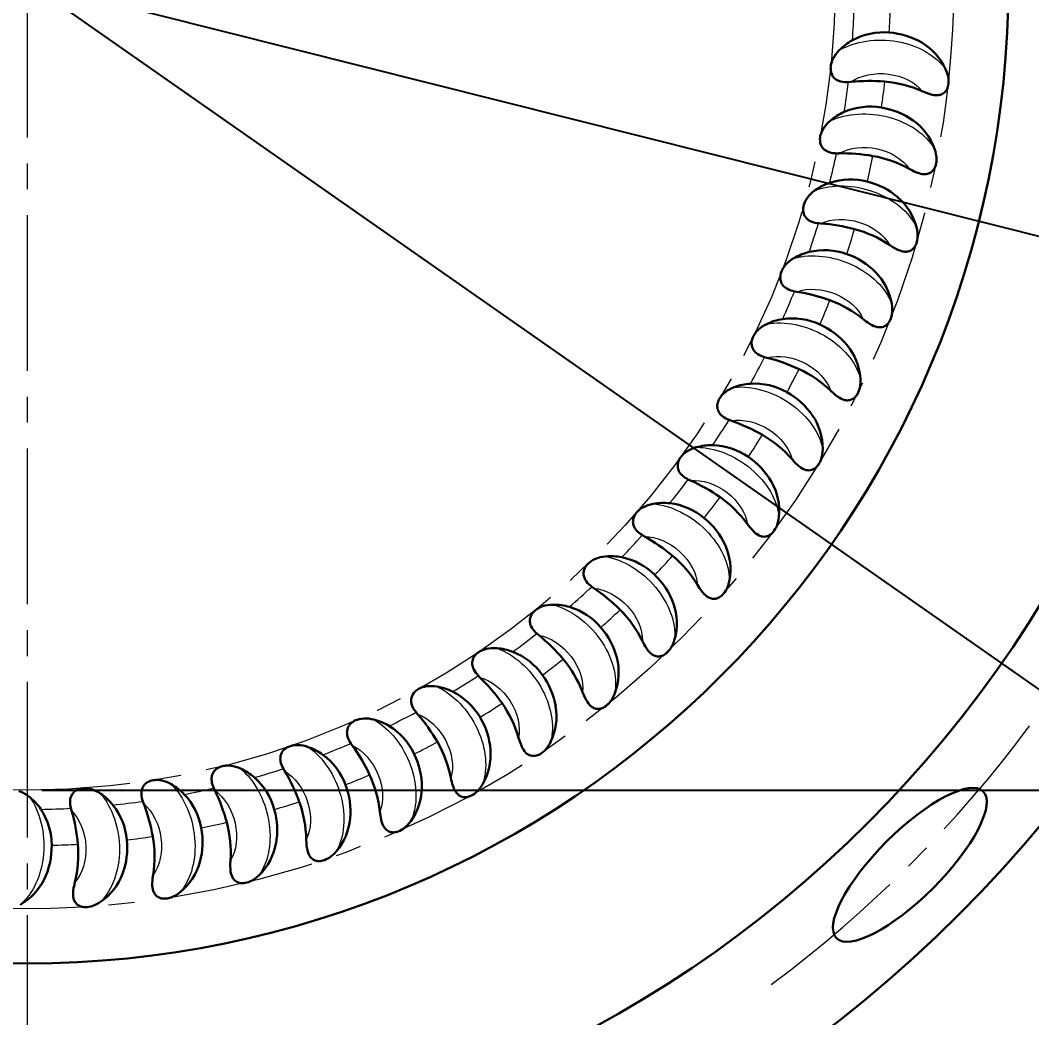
# Model space of a CAD drawing. Extents: x 89 to 647, y -82 to 440.
# Drawn here: x 233.58 to 267.72, y 142.24 to 175.9 of the extents above; entities that cross this region are included whole.
import ezdxf

# ---------------------------------------------------------------- set-up
doc = ezdxf.new("R2010")
doc.units = 0
doc.header["$LTSCALE"] = 7
doc.header["$MEASUREMENT"] = 0
doc.linetypes.add('CENTER2', pattern=[1.125, 0.75, -0.125, 0.125, -0.125])
doc.layers.get('0').update_dxf_attribs({"linetype": 'CONTINUOUS', "lineweight": 15})
for name, color, linetype, lineweight in [('1', 1, 'CENTER2', 15), ('3', 3, 'CONTINUOUS', 30), ('8', 250, 'CONTINUOUS', 15)]:
    doc.layers.add(name, color=color, linetype=linetype, lineweight=lineweight)
doc.styles.add('ITALICT', font='ITALICT.shx', dxfattribs={"width": 0.8, "height": 3})
doc.dimstyles.get("Standard").update_dxf_attribs({"dimtxt": 3, "dimasz": 3, "dimexe": 0.5, "dimexo": 0.5, "dimgap": 0.8, "dimtad": 1, "dimdsep": 46, "dimtxsty": 'ITALICT', "dimcen": 0.09, "dimazin": 2, "dimtfac": 1, "dimtmove": 0, "dimatfit": 3, "dimfxl": 1, "dimtolj": 1, "dimtzin": 0, "dimarcsym": 0})

# ---------------------------------------------------------------- blocks, each defined once
blk = doc.blocks.new('*D56')
at = {"color": 0, "lineweight": -2, "transparency": 16777216}
for p, q in [((234.307, 253.197), (340.204, 253.197)), ((339.704, 250.197), (339.704, 104.197)), ((234.307, 101.197), (340.204, 101.197))]:
    blk.add_line(p, q, dxfattribs=at)
at = {"color": 0, "transparency": 16777216}
for points in [[(339.204, 250.197), (340.204, 250.197), (339.704, 253.197)], [(339.204, 104.197), (340.204, 104.197), (339.704, 101.197)]]:
    blk.add_solid(points, dxfattribs=at)
at = {"color": 0, "transparency": 16777216, "insert": (337.404, 177.197), "char_height": 3, "attachment_point": 5, "rotation": 90, "style": 'ITALICT'}
blk.add_mtext('\\A1;152', dxfattribs=at)
blk = doc.blocks.new('*D59')
at = {"color": 0, "lineweight": -2, "transparency": 16777216}
for p, q in [((233.807, 177.197), (289.087, 163.3)), ((306.788, 158.85), (291.997, 162.568))]:
    blk.add_line(p, q, dxfattribs=at)
at = {"color": 0, "transparency": 16777216}
blk.add_solid([(292.119, 163.053), (291.875, 162.084), (289.087, 163.3)], dxfattribs=at)
at = {"color": 0, "transparency": 16777216, "insert": (303.026, 162.167), "char_height": 3, "attachment_point": 5, "rotation": 345.8882, "style": 'ITALICT'}
blk.add_mtext('\\A1;R57', dxfattribs=at)
blk = doc.blocks.new('*D60')
at = {"color": 0, "lineweight": -2, "transparency": 16777216}
for p, q in [((233.807, 177.197), (288.098, 139.228)), ((309.376, 124.346), (290.556, 137.509))]:
    blk.add_line(p, q, dxfattribs=at)
blk.add_arc((233.807, 177.197), 66.25, 321.48913, 325.46446, dxfattribs=at)
at = {"color": 0, "transparency": 16777216}
blk.add_solid([(290.842, 137.919), (290.269, 137.099), (288.098, 139.228)], dxfattribs=at)
at = {"color": 0, "transparency": 16777216, "insert": (304.56, 130.521), "char_height": 3, "attachment_point": 5, "rotation": 325.032, "style": 'ITALICT'}
blk.add_mtext('\\A1;R66.25', dxfattribs=at)
blk = doc.blocks.new('*D75')
at = {"color": 0, "lineweight": -2, "transparency": 16777216}
for p, q in [((234.307, 204.475), (313.184, 204.475)), ((312.684, 201.475), (312.684, 152.92)), ((234.307, 149.92), (313.184, 149.92))]:
    blk.add_line(p, q, dxfattribs=at)
at = {"color": 0, "transparency": 16777216}
for points in [[(312.184, 201.475), (313.184, 201.475), (312.684, 204.475)], [(312.184, 152.92), (313.184, 152.92), (312.684, 149.92)]]:
    blk.add_solid(points, dxfattribs=at)
at = {"color": 0, "transparency": 16777216, "insert": (310.384, 177.197), "char_height": 3, "attachment_point": 5, "rotation": 90, "style": 'ITALICT'}
blk.add_mtext('\\A1;54.6', dxfattribs=at)

msp = doc.modelspace()

# ---------------------------------------------------------------- linework, layer by layer
at = {"layer": '1'}
msp.add_line((233.807, 177.197), (233.807, 101.197), dxfattribs=at)
for radius in [31.277, 27.277]:
    msp.add_circle((233.807, 177.197), radius, dxfattribs=at)
for radius, start, end in [(57, 193.4627, 347.3297), (42.14, 306.5767, 323.4233)]:
    msp.add_arc((233.807, 177.197), radius, start, end, dxfattribs=at)
at = {"layer": '3'}
for radius in [44.5, 40.135, 33.125]:
    msp.add_circle((233.807, 177.197), radius, dxfattribs=at)
msp.add_ellipse((263.605, 147.4), major_axis=(-2.475, -2.475), ratio=0.316357, dxfattribs=at)
at = {"layer": '8', "lineweight": 30, "ltscale": 0.002044}
for p, q in [((261.531, 173.813), (261.613, 173.82)), ((252.87, 156.785), (252.936, 156.737)), ((251.018, 155.201), (251.081, 155.148)), ((246.937, 152.546), (246.989, 152.484)), ((244.738, 151.496), (244.785, 151.429))]:
    msp.add_line(p, q, dxfattribs=at)
at = {"layer": '8', "lineweight": 30, "ltscale": 0.002045}
for p, q in [((261.131, 171.41), (261.212, 171.41)), ((260.522, 169.05), (260.604, 169.043)), ((259.71, 166.753), (259.791, 166.739)), ((257.503, 162.414), (257.58, 162.386)), ((256.125, 160.405), (256.199, 160.37)), ((254.576, 158.524), (254.647, 158.482)), ((242.457, 150.641), (242.498, 150.57)), ((240.109, 149.988), (240.144, 149.914)), ((235.289, 149.307), (235.31, 149.228)), ((237.714, 149.543), (237.742, 149.466))]:
    msp.add_line(p, q, dxfattribs=at)
at = {"layer": '8', "lineweight": 30, "ltscale": 0.002046}
for p, q in [((258.702, 164.535), (258.781, 164.514)), ((249.035, 153.785), (249.093, 153.727))]:
    msp.add_line(p, q, dxfattribs=at)
at = {"layer": '8', "lineweight": 30}
for points in [[(261.531, 173.813), (261.471, 173.811), (261.409, 173.812), (261.343, 173.818), (261.28, 173.829), (261.227, 173.845), (261.181, 173.863), (261.142, 173.883), (261.116, 173.9), (261.092, 173.916), (261.055, 173.95), (261.025, 173.983), (261.008, 174.006), (260.994, 174.03), (260.979, 174.057), (260.967, 174.084), (260.949, 174.137), (260.938, 174.189), (260.932, 174.241), (260.931, 174.292), (260.935, 174.342), (260.942, 174.392), (260.95, 174.429), (260.96, 174.467), (260.986, 174.541), (261.019, 174.612), (261.058, 174.682), (261.105, 174.751), (261.16, 174.82), (261.222, 174.887)], [(264.812, 174.252), (264.847, 174.167), (264.875, 174.078), (264.887, 174.033), (264.897, 173.987), (264.904, 173.942), (264.909, 173.896), (264.911, 173.835), (264.909, 173.773), (264.901, 173.713), (264.892, 173.669), (264.879, 173.626), (264.862, 173.586), (264.842, 173.548), (264.827, 173.525), (264.81, 173.503), (264.792, 173.482), (264.773, 173.464), (264.74, 173.437), (264.704, 173.415), (264.666, 173.398), (264.636, 173.388), (264.606, 173.38), (264.575, 173.375), (264.543, 173.372), (264.484, 173.371), (264.424, 173.376), (264.364, 173.386), (264.321, 173.396), (264.279, 173.408), (264.195, 173.435), (264.135, 173.458), (264.016, 173.508)], [(261.131, 171.41), (261.071, 171.413), (261.008, 171.419), (260.944, 171.431), (260.882, 171.448), (260.83, 171.468), (260.786, 171.49), (260.749, 171.513), (260.724, 171.532), (260.703, 171.551), (260.668, 171.588), (260.642, 171.623), (260.627, 171.648), (260.614, 171.672), (260.602, 171.7), (260.592, 171.729), (260.579, 171.783), (260.572, 171.836), (260.571, 171.888), (260.575, 171.939), (260.583, 171.988), (260.594, 172.038), (260.606, 172.074), (260.619, 172.11), (260.652, 172.183), (260.69, 172.25), (260.736, 172.317), (260.788, 172.381), (260.848, 172.445), (260.916, 172.507)], [(264.437, 171.561), (264.465, 171.473), (264.485, 171.383), (264.493, 171.336), (264.499, 171.29), (264.502, 171.244), (264.503, 171.198), (264.5, 171.136), (264.492, 171.075), (264.479, 171.016), (264.466, 170.973), (264.449, 170.932), (264.429, 170.893), (264.406, 170.857), (264.389, 170.835), (264.37, 170.815), (264.351, 170.796), (264.33, 170.779), (264.294, 170.756), (264.257, 170.737), (264.217, 170.723), (264.187, 170.715), (264.156, 170.711), (264.124, 170.708), (264.093, 170.708), (264.033, 170.712), (263.974, 170.722), (263.915, 170.738), (263.874, 170.751), (263.833, 170.766), (263.752, 170.801), (263.694, 170.829), (263.58, 170.889)], [(260.522, 169.05), (260.463, 169.058), (260.401, 169.07), (260.338, 169.088), (260.277, 169.11), (260.228, 169.134), (260.186, 169.16), (260.151, 169.186), (260.128, 169.208), (260.108, 169.228), (260.077, 169.268), (260.054, 169.306), (260.041, 169.331), (260.031, 169.357), (260.021, 169.386), (260.014, 169.415), (260.005, 169.471), (260.003, 169.524), (260.007, 169.576), (260.015, 169.626), (260.027, 169.675), (260.043, 169.723), (260.057, 169.758), (260.074, 169.793), (260.112, 169.862), (260.157, 169.926), (260.208, 169.988), (260.266, 170.048), (260.331, 170.106), (260.404, 170.162)], [(263.829, 168.913), (263.849, 168.823), (263.862, 168.731), (263.865, 168.684), (263.867, 168.637), (263.866, 168.591), (263.863, 168.546), (263.855, 168.484), (263.842, 168.424), (263.824, 168.366), (263.807, 168.325), (263.786, 168.285), (263.763, 168.248), (263.736, 168.214), (263.718, 168.194), (263.698, 168.175), (263.677, 168.158), (263.655, 168.143), (263.617, 168.123), (263.578, 168.108), (263.537, 168.097), (263.506, 168.092), (263.475, 168.09), (263.443, 168.09), (263.412, 168.093), (263.353, 168.102), (263.295, 168.118), (263.238, 168.138), (263.198, 168.155), (263.158, 168.174), (263.08, 168.216), (263.025, 168.249), (262.917, 168.318)], [(259.71, 166.753), (259.652, 166.766), (259.592, 166.783), (259.53, 166.806), (259.472, 166.834), (259.425, 166.862), (259.385, 166.892), (259.353, 166.921), (259.332, 166.944), (259.314, 166.966), (259.286, 167.009), (259.266, 167.048), (259.256, 167.075), (259.248, 167.101), (259.24, 167.131), (259.236, 167.161), (259.232, 167.217), (259.235, 167.27), (259.243, 167.321), (259.255, 167.37), (259.271, 167.418), (259.291, 167.464), (259.309, 167.498), (259.328, 167.532), (259.373, 167.597), (259.423, 167.657), (259.479, 167.715), (259.542, 167.769), (259.612, 167.822), (259.69, 167.871)], [(262.993, 166.328), (263.005, 166.237), (263.01, 166.144), (263.009, 166.097), (263.006, 166.05), (263.002, 166.004), (262.995, 165.959), (262.981, 165.899), (262.963, 165.84), (262.94, 165.784), (262.919, 165.744), (262.896, 165.706), (262.869, 165.671), (262.84, 165.64), (262.819, 165.621), (262.798, 165.605), (262.775, 165.59), (262.752, 165.577), (262.713, 165.559), (262.672, 165.548), (262.631, 165.541), (262.6, 165.539), (262.568, 165.539), (262.537, 165.542), (262.506, 165.547), (262.448, 165.562), (262.391, 165.582), (262.336, 165.608), (262.298, 165.628), (262.26, 165.65), (262.186, 165.698), (262.134, 165.736), (262.032, 165.815)], [(258.702, 164.535), (258.645, 164.553), (258.586, 164.576), (258.527, 164.604), (258.471, 164.636), (258.426, 164.669), (258.389, 164.702), (258.36, 164.734), (258.341, 164.758), (258.325, 164.782), (258.301, 164.827), (258.285, 164.868), (258.277, 164.896), (258.271, 164.922), (258.266, 164.953), (258.264, 164.983), (258.265, 165.039), (258.273, 165.092), (258.285, 165.142), (258.302, 165.19), (258.322, 165.236), (258.346, 165.28), (258.367, 165.313), (258.389, 165.344), (258.439, 165.406), (258.494, 165.461), (258.555, 165.513), (258.622, 165.562), (258.697, 165.608), (258.778, 165.65)], [(261.935, 163.826), (261.938, 163.734), (261.935, 163.641), (261.93, 163.594), (261.924, 163.548), (261.915, 163.502), (261.904, 163.458), (261.886, 163.399), (261.862, 163.342), (261.834, 163.288), (261.81, 163.25), (261.783, 163.215), (261.754, 163.182), (261.722, 163.153), (261.7, 163.137), (261.677, 163.122), (261.653, 163.109), (261.629, 163.098), (261.588, 163.085), (261.547, 163.076), (261.505, 163.073), (261.474, 163.074), (261.443, 163.077), (261.412, 163.083), (261.381, 163.09), (261.325, 163.11), (261.27, 163.135), (261.218, 163.165), (261.181, 163.189), (261.145, 163.215), (261.076, 163.269), (261.027, 163.311), (260.933, 163.398)], [(257.503, 162.414), (257.448, 162.437), (257.392, 162.464), (257.335, 162.497), (257.282, 162.535), (257.241, 162.571), (257.207, 162.607), (257.18, 162.641), (257.163, 162.668), (257.149, 162.693), (257.13, 162.739), (257.117, 162.782), (257.111, 162.81), (257.108, 162.837), (257.106, 162.868), (257.106, 162.898), (257.113, 162.953), (257.125, 163.006), (257.141, 163.055), (257.162, 163.101), (257.186, 163.145), (257.214, 163.187), (257.237, 163.218), (257.262, 163.247), (257.318, 163.304), (257.377, 163.354), (257.442, 163.401), (257.514, 163.444), (257.592, 163.483), (257.677, 163.518)], [(256.125, 160.405), (256.072, 160.433), (256.018, 160.465), (255.964, 160.503), (255.915, 160.544), (255.877, 160.584), (255.846, 160.623), (255.823, 160.659), (255.808, 160.687), (255.797, 160.713), (255.781, 160.761), (255.772, 160.805), (255.769, 160.833), (255.768, 160.861), (255.769, 160.892), (255.772, 160.922), (255.782, 160.976), (255.799, 161.027), (255.82, 161.075), (255.845, 161.119), (255.873, 161.161), (255.904, 161.2), (255.93, 161.229), (255.957, 161.256), (256.017, 161.308), (256.081, 161.353), (256.15, 161.394), (256.225, 161.43), (256.306, 161.462), (256.394, 161.489)], [(260.662, 161.425), (260.658, 161.333), (260.647, 161.241), (260.638, 161.195), (260.627, 161.149), (260.615, 161.105), (260.6, 161.061), (260.576, 161.004), (260.548, 160.95), (260.516, 160.898), (260.488, 160.863), (260.458, 160.83), (260.426, 160.8), (260.392, 160.774), (260.368, 160.759), (260.344, 160.747), (260.319, 160.736), (260.294, 160.727), (260.253, 160.717), (260.211, 160.712), (260.169, 160.713), (260.138, 160.716), (260.107, 160.722), (260.077, 160.73), (260.047, 160.741), (259.992, 160.765), (259.94, 160.795), (259.89, 160.83), (259.856, 160.857), (259.822, 160.885), (259.758, 160.945), (259.713, 160.991), (259.627, 161.087)], [(254.576, 158.524), (254.526, 158.556), (254.475, 158.593), (254.425, 158.635), (254.38, 158.681), (254.345, 158.724), (254.318, 158.765), (254.298, 158.804), (254.285, 158.833), (254.276, 158.86), (254.265, 158.909), (254.26, 158.953), (254.259, 158.982), (254.26, 159.009), (254.264, 159.04), (254.269, 159.069), (254.285, 159.123), (254.306, 159.172), (254.331, 159.217), (254.359, 159.26), (254.391, 159.299), (254.426, 159.335), (254.454, 159.361), (254.483, 159.386), (254.548, 159.432), (254.615, 159.472), (254.688, 159.506), (254.766, 159.536), (254.849, 159.561), (254.939, 159.581)], [(259.185, 159.145), (259.173, 159.053), (259.154, 158.962), (259.141, 158.917), (259.126, 158.873), (259.11, 158.83), (259.091, 158.788), (259.063, 158.733), (259.03, 158.681), (258.993, 158.633), (258.963, 158.599), (258.93, 158.569), (258.896, 158.542), (258.859, 158.52), (258.835, 158.507), (258.809, 158.496), (258.784, 158.488), (258.758, 158.481), (258.716, 158.475), (258.673, 158.474), (258.632, 158.478), (258.601, 158.484), (258.571, 158.493), (258.541, 158.503), (258.513, 158.516), (258.461, 158.546), (258.411, 158.58), (258.364, 158.619), (258.333, 158.649), (258.302, 158.68), (258.243, 158.745), (258.202, 158.795), (258.125, 158.898)], [(252.87, 156.785), (252.822, 156.821), (252.775, 156.862), (252.729, 156.909), (252.688, 156.958), (252.657, 157.004), (252.633, 157.048), (252.617, 157.088), (252.607, 157.118), (252.6, 157.146), (252.593, 157.196), (252.592, 157.24), (252.594, 157.268), (252.597, 157.296), (252.603, 157.326), (252.612, 157.355), (252.632, 157.407), (252.657, 157.454), (252.686, 157.497), (252.718, 157.537), (252.753, 157.573), (252.791, 157.606), (252.821, 157.63), (252.852, 157.652), (252.92, 157.692), (252.991, 157.726), (253.066, 157.754), (253.147, 157.777), (253.232, 157.794), (253.323, 157.806)], [(257.515, 157.002), (257.495, 156.911), (257.468, 156.823), (257.451, 156.779), (257.433, 156.736), (257.413, 156.694), (257.391, 156.654), (257.358, 156.602), (257.32, 156.553), (257.279, 156.508), (257.246, 156.478), (257.211, 156.45), (257.174, 156.427), (257.136, 156.407), (257.11, 156.397), (257.084, 156.388), (257.058, 156.382), (257.032, 156.378), (256.989, 156.375), (256.947, 156.378), (256.906, 156.386), (256.876, 156.394), (256.846, 156.405), (256.818, 156.419), (256.79, 156.434), (256.741, 156.468), (256.695, 156.507), (256.652, 156.549), (256.623, 156.582), (256.595, 156.615), (256.542, 156.686), (256.506, 156.739), (256.437, 156.848)], [(251.018, 155.201), (250.974, 155.241), (250.93, 155.286), (250.888, 155.337), (250.852, 155.39), (250.825, 155.438), (250.805, 155.484), (250.792, 155.525), (250.785, 155.556), (250.781, 155.584), (250.778, 155.634), (250.781, 155.679), (250.785, 155.707), (250.791, 155.734), (250.8, 155.763), (250.811, 155.791), (250.835, 155.842), (250.865, 155.886), (250.897, 155.927), (250.932, 155.963), (250.97, 155.996), (251.011, 156.026), (251.043, 156.047), (251.076, 156.066), (251.148, 156.101), (251.221, 156.128), (251.298, 156.149), (251.38, 156.165), (251.467, 156.175), (251.559, 156.179)], [(249.035, 153.785), (248.995, 153.829), (248.956, 153.877), (248.918, 153.931), (248.886, 153.987), (248.864, 154.038), (248.848, 154.085), (248.839, 154.127), (248.834, 154.158), (248.833, 154.187), (248.834, 154.237), (248.841, 154.281), (248.848, 154.309), (248.856, 154.335), (248.867, 154.364), (248.88, 154.391), (248.909, 154.439), (248.942, 154.481), (248.978, 154.518), (249.016, 154.551), (249.057, 154.581), (249.1, 154.608), (249.134, 154.625), (249.169, 154.642), (249.243, 154.67), (249.318, 154.69), (249.397, 154.705), (249.48, 154.714), (249.568, 154.716), (249.659, 154.712)], [(255.665, 155.012), (255.637, 154.924), (255.602, 154.838), (255.582, 154.796), (255.56, 154.754), (255.536, 154.715), (255.511, 154.677), (255.473, 154.628), (255.432, 154.582), (255.387, 154.541), (255.351, 154.514), (255.314, 154.49), (255.275, 154.469), (255.235, 154.453), (255.209, 154.445), (255.182, 154.439), (255.155, 154.435), (255.129, 154.433), (255.086, 154.434), (255.044, 154.44), (255.004, 154.452), (254.975, 154.463), (254.947, 154.477), (254.92, 154.492), (254.893, 154.51), (254.847, 154.548), (254.805, 154.591), (254.765, 154.637), (254.739, 154.672), (254.714, 154.708), (254.668, 154.782), (254.636, 154.839), (254.577, 154.953)], [(246.896, 153.239), (246.933, 153.273), (246.972, 153.303), (247.013, 153.33), (247.045, 153.347), (247.079, 153.363), (247.148, 153.39), (247.221, 153.41), (247.297, 153.424), (247.378, 153.432), (247.461, 153.433), (247.548, 153.428), (247.639, 153.416)], [(246.896, 153.239), (246.86, 153.199), (246.828, 153.152), (246.813, 153.126), (246.8, 153.098), (246.789, 153.067), (246.78, 153.034), (246.773, 152.994), (246.769, 152.947), (246.772, 152.894), (246.78, 152.845), (246.795, 152.791), (246.821, 152.727), (246.855, 152.664), (246.893, 152.604), (246.937, 152.546)], [(253.648, 153.192), (253.613, 153.106), (253.57, 153.024), (253.547, 152.983), (253.521, 152.944), (253.494, 152.907), (253.465, 152.871), (253.423, 152.826), (253.378, 152.784), (253.33, 152.747), (253.292, 152.722), (253.253, 152.702), (253.213, 152.685), (253.171, 152.672), (253.144, 152.666), (253.117, 152.663), (253.09, 152.661), (253.064, 152.661), (253.021, 152.666), (252.98, 152.676), (252.941, 152.691), (252.913, 152.705), (252.886, 152.721), (252.86, 152.739), (252.836, 152.759), (252.793, 152.8), (252.754, 152.847), (252.719, 152.896), (252.696, 152.933), (252.674, 152.971), (252.635, 153.05), (252.608, 153.108), (252.56, 153.228)], [(244.738, 151.496), (244.707, 151.546), (244.676, 151.601), (244.649, 151.661), (244.627, 151.722), (244.614, 151.775), (244.606, 151.824), (244.604, 151.867), (244.606, 151.899), (244.609, 151.927), (244.619, 151.977), (244.633, 152.019), (244.645, 152.045), (244.657, 152.069), (244.673, 152.096), (244.691, 152.12), (244.728, 152.162), (244.768, 152.198), (244.809, 152.228), (244.853, 152.254), (244.898, 152.277), (244.945, 152.295), (244.982, 152.307), (245.019, 152.317), (245.097, 152.332), (245.174, 152.339), (245.255, 152.34), (245.338, 152.334), (245.424, 152.321), (245.514, 152.301)], [(251.481, 151.554), (251.438, 151.472), (251.388, 151.393), (251.361, 151.355), (251.332, 151.318), (251.302, 151.283), (251.27, 151.25), (251.225, 151.209), (251.176, 151.171), (251.125, 151.138), (251.085, 151.117), (251.044, 151.1), (251.002, 151.087), (250.96, 151.078), (250.933, 151.074), (250.905, 151.073), (250.878, 151.074), (250.852, 151.076), (250.81, 151.085), (250.77, 151.098), (250.732, 151.116), (250.705, 151.133), (250.68, 151.151), (250.656, 151.171), (250.634, 151.193), (250.595, 151.239), (250.56, 151.288), (250.529, 151.34), (250.509, 151.379), (250.491, 151.419), (250.458, 151.501), (250.437, 151.562), (250.399, 151.684)], [(242.457, 150.641), (242.43, 150.694), (242.404, 150.751), (242.382, 150.813), (242.365, 150.876), (242.357, 150.93), (242.354, 150.98), (242.356, 151.023), (242.36, 151.054), (242.365, 151.082), (242.38, 151.131), (242.397, 151.171), (242.411, 151.196), (242.426, 151.219), (242.444, 151.244), (242.464, 151.267), (242.504, 151.306), (242.547, 151.338), (242.591, 151.365), (242.637, 151.387), (242.684, 151.405), (242.733, 151.419), (242.77, 151.428), (242.808, 151.434), (242.887, 151.442), (242.964, 151.443), (243.045, 151.437), (243.127, 151.423), (243.212, 151.403), (243.3, 151.375)], [(240.109, 149.988), (240.087, 150.043), (240.066, 150.103), (240.049, 150.166), (240.039, 150.23), (240.035, 150.285), (240.036, 150.334), (240.042, 150.377), (240.048, 150.408), (240.056, 150.436), (240.075, 150.483), (240.096, 150.522), (240.112, 150.545), (240.129, 150.567), (240.149, 150.59), (240.171, 150.611), (240.215, 150.646), (240.26, 150.674), (240.307, 150.697), (240.354, 150.715), (240.402, 150.729), (240.452, 150.739), (240.49, 150.745), (240.528, 150.748), (240.607, 150.749), (240.685, 150.743), (240.764, 150.729), (240.845, 150.709), (240.928, 150.682), (241.013, 150.646)], [(237.714, 149.543), (237.696, 149.599), (237.681, 149.66), (237.67, 149.725), (237.665, 149.789), (237.666, 149.845), (237.671, 149.894), (237.681, 149.936), (237.69, 149.966), (237.7, 149.993), (237.723, 150.038), (237.748, 150.075), (237.765, 150.097), (237.784, 150.117), (237.806, 150.139), (237.83, 150.158), (237.876, 150.189), (237.924, 150.213), (237.972, 150.232), (238.021, 150.246), (238.07, 150.255), (238.121, 150.261), (238.159, 150.263), (238.197, 150.263), (238.276, 150.257), (238.353, 150.244), (238.431, 150.224), (238.51, 150.197), (238.59, 150.162), (238.671, 150.119)], [(248.808, 149.738), (248.751, 149.712), (248.721, 149.702), (248.691, 149.694), (248.661, 149.687), (248.631, 149.683), (248.601, 149.681), (248.572, 149.682), (248.534, 149.686), (248.497, 149.694), (248.462, 149.705), (248.437, 149.716), (248.413, 149.729), (248.391, 149.743), (248.369, 149.759), (248.334, 149.791), (248.303, 149.826), (248.275, 149.864), (248.256, 149.895), (248.238, 149.926), (248.216, 149.973), (248.196, 150.021), (248.177, 150.075), (248.16, 150.13), (248.142, 150.198), (248.127, 150.267), (248.113, 150.335)], [(235.289, 149.307), (235.276, 149.366), (235.266, 149.428), (235.261, 149.493), (235.261, 149.558), (235.267, 149.612), (235.277, 149.661), (235.29, 149.702), (235.302, 149.731), (235.314, 149.757), (235.341, 149.8), (235.369, 149.835), (235.388, 149.855), (235.409, 149.874), (235.433, 149.893), (235.458, 149.91), (235.507, 149.937), (235.556, 149.957), (235.606, 149.971), (235.656, 149.981), (235.706, 149.986), (235.756, 149.988), (235.795, 149.986), (235.833, 149.983), (235.911, 149.97), (235.987, 149.95), (236.063, 149.924), (236.139, 149.889), (236.216, 149.848), (236.293, 149.798)], [(248.808, 149.738), (248.857, 149.766), (248.904, 149.797), (248.948, 149.832), (248.98, 149.861), (249.011, 149.89), (249.068, 149.954), (249.12, 150.021), (249.15, 150.066), (249.178, 150.111)], [(233.53, 149.89), (233.604, 149.864), (233.677, 149.831), (233.75, 149.79), (233.823, 149.742), (233.895, 149.686)], [(246.759, 148.874), (246.703, 148.801), (246.64, 148.732), (246.607, 148.699), (246.572, 148.668), (246.536, 148.639), (246.499, 148.612), (246.447, 148.579), (246.393, 148.55), (246.337, 148.527), (246.294, 148.513), (246.25, 148.503), (246.207, 148.498), (246.164, 148.496), (246.136, 148.497), (246.109, 148.501), (246.083, 148.506), (246.057, 148.513), (246.017, 148.529), (245.98, 148.549), (245.946, 148.574), (245.923, 148.594), (245.901, 148.617), (245.881, 148.641), (245.862, 148.667), (245.832, 148.718), (245.806, 148.772), (245.785, 148.829), (245.772, 148.871), (245.761, 148.914), (245.743, 149), (245.733, 149.063), (245.717, 149.191)], [(244.241, 147.853), (244.179, 147.785), (244.111, 147.722), (244.074, 147.692), (244.037, 147.664), (243.999, 147.639), (243.96, 147.615), (243.905, 147.586), (243.848, 147.562), (243.79, 147.544), (243.746, 147.534), (243.702, 147.528), (243.658, 147.526), (243.615, 147.528), (243.588, 147.532), (243.561, 147.538), (243.535, 147.545), (243.511, 147.555), (243.472, 147.574), (243.437, 147.597), (243.405, 147.625), (243.384, 147.647), (243.364, 147.672), (243.346, 147.697), (243.33, 147.724), (243.304, 147.778), (243.283, 147.835), (243.267, 147.893), (243.258, 147.936), (243.251, 147.979), (243.24, 148.067), (243.235, 148.131), (243.231, 148.259)], [(241.644, 147.056), (241.576, 146.993), (241.503, 146.936), (241.464, 146.91), (241.424, 146.885), (241.384, 146.863), (241.343, 146.843), (241.286, 146.819), (241.227, 146.8), (241.168, 146.787), (241.123, 146.781), (241.079, 146.779), (241.035, 146.78), (240.992, 146.786), (240.965, 146.793), (240.939, 146.801), (240.914, 146.81), (240.89, 146.822), (240.854, 146.844), (240.821, 146.871), (240.791, 146.901), (240.772, 146.925), (240.754, 146.951), (240.739, 146.978), (240.725, 147.007), (240.704, 147.063), (240.688, 147.121), (240.677, 147.18), (240.672, 147.224), (240.668, 147.267), (240.665, 147.355), (240.666, 147.42), (240.673, 147.548)], [(238.987, 146.487), (238.914, 146.431), (238.836, 146.381), (238.795, 146.358), (238.753, 146.337), (238.711, 146.318), (238.668, 146.301), (238.61, 146.283), (238.55, 146.269), (238.489, 146.261), (238.444, 146.259), (238.4, 146.261), (238.356, 146.266), (238.314, 146.276), (238.288, 146.284), (238.263, 146.295), (238.239, 146.307), (238.216, 146.32), (238.181, 146.346), (238.151, 146.375), (238.124, 146.407), (238.107, 146.433), (238.092, 146.461), (238.078, 146.489), (238.067, 146.519), (238.051, 146.576), (238.041, 146.635), (238.035, 146.696), (238.033, 146.74), (238.034, 146.783), (238.039, 146.871), (238.045, 146.935), (238.062, 147.063)], [(236.291, 146.153), (236.213, 146.103), (236.131, 146.06), (236.088, 146.04), (236.045, 146.023), (236.001, 146.008), (235.957, 145.995), (235.897, 145.982), (235.836, 145.973), (235.775, 145.971), (235.73, 145.973), (235.686, 145.978), (235.643, 145.987), (235.602, 146.001), (235.577, 146.012), (235.553, 146.024), (235.529, 146.038), (235.508, 146.054), (235.476, 146.082), (235.448, 146.114), (235.424, 146.148), (235.409, 146.176), (235.396, 146.204), (235.386, 146.234), (235.377, 146.264), (235.366, 146.323), (235.361, 146.383), (235.36, 146.444), (235.363, 146.487), (235.367, 146.531), (235.379, 146.618), (235.391, 146.681), (235.42, 146.807)]]:
    msp.add_lwpolyline(points, dxfattribs=at)
at = {"layer": '8', "lineweight": 13}
for radius, start, end in [(27.929, 355.9522, 358.0404), (29.151, 356.6342, 358.3658), (27.929, 350.9522, 353.0404), (29.151, 351.6342, 353.3657), (27.929, 345.9522, 348.0404), (29.151, 346.6342, 348.3657), (27.929, 340.9522, 343.0404), (29.151, 341.6342, 343.3657), (27.929, 335.9522, 338.0404), (29.151, 336.6342, 338.3657), (27.929, 330.9522, 333.0404), (29.151, 331.6342, 333.3658), (27.929, 325.9522, 328.0404), (29.151, 326.6342, 328.3658), (27.929, 320.9522, 323.0404), (29.151, 321.6342, 323.3658), (27.929, 315.9522, 318.0404), (29.151, 316.6342, 318.3658), (27.929, 310.9522, 313.0404), (29.151, 311.6342, 313.3658), (27.929, 305.9522, 308.0404), (29.151, 306.6342, 308.3658), (27.929, 300.9522, 303.0404), (29.151, 301.6342, 303.3658), (27.929, 295.9522, 298.0404), (27.929, 290.9522, 293.0404), (29.151, 296.6342, 298.3658), (27.929, 285.9522, 288.0404), (29.151, 291.6342, 293.3658), (27.929, 280.9522, 283.0404), (27.929, 270.9522, 273.0404), (27.929, 275.9522, 278.0404), (29.151, 286.6342, 288.3658), (29.151, 281.6342, 283.3658), (29.151, 276.6342, 278.3658), (29.151, 271.6342, 273.3658)]:
    msp.add_arc((233.807, 177.197), radius, start, end, dxfattribs=at)
at = {"layer": '8', "lineweight": 30}
for centre, radius, start, end in [((262.612, 173.524), 1.947, 119.0325, 135.5549), ((262.722, 173.277), 2.217, 85.1822, 118.428), ((262.725, 172.933), 2.559, 59.8954, 85.8909), ((263.008, 173.437), 1.979, 24.3173, 59.6491), ((262.237, 167.792), 6.061, 85.0196, 95.9183), ((262.424, 169.901), 3.943, 66.1762, 85.056), ((262.182, 171.028), 1.947, 114.0325, 130.5549), ((262.27, 170.771), 2.217, 80.1786, 113.4218), ((262.244, 170.427), 2.56, 54.9154, 80.8997), ((262.567, 170.906), 1.981, 19.3296, 54.6285), ((261.309, 165.35), 6.061, 80.0196, 90.9183), ((261.679, 167.435), 3.943, 61.1762, 80.056), ((261.536, 168.578), 1.947, 109.0325, 125.5549), ((261.602, 168.315), 2.217, 75.1786, 108.4218), ((261.545, 167.975), 2.56, 49.9154, 75.8997), ((261.911, 168.424), 1.979, 14.3173, 49.6491), ((260.172, 162.998), 6.061, 75.0196, 85.9183), ((260.722, 165.043), 3.943, 56.1762, 75.056), ((260.68, 166.194), 1.947, 104.0325, 120.5549), ((260.722, 165.926), 2.217, 70.1786, 103.4218), ((260.636, 165.592), 2.56, 44.9154, 70.8997), ((261.038, 166.007), 1.981, 9.3296, 44.6285), ((258.834, 160.754), 6.061, 70.0196, 80.9183), ((259.56, 162.743), 3.943, 51.1762, 70.056), ((259.618, 163.894), 1.947, 99.0325, 115.5549), ((259.637, 163.623), 2.217, 65.1786, 98.4218), ((259.522, 163.298), 2.56, 39.9154, 65.8997), ((259.959, 163.676), 1.981, 4.3296, 39.6285), ((257.306, 158.635), 6.061, 65.0196, 75.9183), ((258.202, 160.554), 3.943, 46.1762, 65.056), ((258.361, 161.695), 1.947, 94.0325, 110.5549), ((258.356, 161.424), 2.217, 60.1786, 93.4218), ((258.213, 161.111), 2.559, 34.8954, 60.8909), ((258.681, 161.449), 1.981, 359.3296, 34.6285), ((255.599, 156.658), 6.061, 60.0196, 70.9183), ((256.659, 158.491), 3.943, 41.1762, 60.056), ((256.916, 159.614), 1.947, 89.0325, 105.5549), ((256.888, 159.344), 2.217, 55.1786, 88.4218), ((256.718, 159.044), 2.56, 29.9154, 55.8997), ((253.726, 154.837), 6.061, 55.0196, 65.9183), ((257.216, 159.341), 1.979, 354.3173, 29.6491), ((254.942, 156.57), 3.943, 36.1762, 55.056), ((255.296, 157.667), 1.947, 84.0326, 100.5549), ((255.244, 157.401), 2.217, 50.1822, 83.428), ((255.049, 157.116), 2.56, 24.9154, 50.8997), ((251.701, 153.186), 6.061, 50.0196, 60.9183), ((255.57, 157.369), 1.979, 349.3173, 24.6491), ((253.512, 155.868), 1.947, 79.0325, 95.5549), ((253.437, 155.608), 2.217, 45.1786, 78.4218), ((253.063, 154.807), 3.943, 31.1762, 50.056), ((253.218, 155.341), 2.56, 19.9154, 45.8997), ((249.54, 151.718), 6.061, 45.0196, 55.9183), ((251.578, 154.232), 1.947, 74.0325, 90.5549), ((251.481, 153.979), 2.217, 40.1786, 73.4218), ((253.759, 155.547), 1.979, 344.3173, 19.6491), ((251.039, 153.214), 3.943, 26.1762, 45.056), ((251.239, 153.733), 2.56, 14.9154, 40.8997), ((247.26, 150.443), 6.061, 40.0196, 50.9183), ((249.509, 152.771), 1.947, 69.0325, 85.5549), ((249.39, 152.527), 2.217, 35.1786, 68.4218), ((248.883, 151.803), 3.943, 21.1761, 40.056), ((251.797, 153.891), 1.979, 339.3173, 14.6491), ((244.877, 149.373), 6.061, 35.0196, 45.9183), ((249.128, 152.303), 2.56, 9.9154, 35.8997), ((247.32, 151.495), 1.947, 64.0325, 80.5549), ((247.18, 151.263), 2.217, 30.1786, 63.4218), ((246.612, 150.586), 3.943, 16.1762, 35.056), ((249.695, 152.412), 1.981, 334.3296, 9.6285), ((245.028, 150.416), 1.947, 59.0325, 75.5549), ((242.41, 148.514), 6.061, 30.0196, 40.9183), ((246.9, 151.062), 2.56, 4.9154, 30.8997), ((244.869, 150.196), 2.217, 25.1786, 58.4218), ((242.652, 149.539), 1.947, 54.0325, 70.5549), ((239.877, 147.873), 6.061, 25.0196, 35.9183), ((244.244, 149.571), 3.943, 11.1762, 30.056), ((247.476, 151.121), 1.979, 329.3173, 4.6491), ((242.474, 149.335), 2.217, 20.1786, 53.4218), ((244.572, 150.021), 2.56, 359.9154, 25.8997), ((240.207, 148.874), 1.947, 49.0325, 65.5549), ((240.012, 148.685), 2.217, 15.1786, 48.4218), ((237.298, 147.456), 6.061, 20.0196, 30.9183), ((241.797, 148.767), 3.943, 6.1762, 25.056), ((237.714, 148.424), 1.947, 44.0325, 60.5549), ((234.693, 147.265), 6.061, 15.0196, 25.9183), ((242.163, 149.186), 2.56, 354.9154, 20.8997), ((245.151, 150.029), 1.979, 324.3173, 359.6491), ((232.659, 148.183), 1.947, 34.0325, 50.5549), ((235.192, 148.193), 1.947, 39.0325, 55.5549), ((237.504, 148.253), 2.217, 10.1822, 43.428), ((232.422, 148.051), 2.217, 0.1786, 33.4218), ((229.482, 147.566), 6.061, 5.0196, 15.9183), ((234.967, 148.041), 2.217, 5.1786, 38.4218), ((232.081, 147.302), 6.061, 10.0196, 20.9183), ((239.691, 148.565), 2.559, 349.8954, 15.8909), ((239.288, 148.179), 3.943, 1.1762, 20.056), ((242.74, 149.144), 1.979, 319.3173, 354.6491), ((237.172, 148.161), 2.56, 344.9154, 10.8997), ((236.738, 147.811), 3.943, 356.1762, 15.056), ((234.629, 147.978), 2.559, 339.8954, 5.8909), ((234.166, 147.668), 3.943, 351.1762, 10.056), ((232.078, 148.018), 2.56, 334.9154, 0.8997), ((231.591, 147.749), 3.943, 346.1762, 5.056), ((240.261, 148.472), 1.979, 314.3173, 349.6491), ((237.733, 148.019), 1.979, 309.3173, 344.6491), ((232.605, 147.782), 1.981, 299.3296, 334.6285), ((235.175, 147.788), 1.979, 304.3173, 339.6491)]:
    msp.add_arc(centre, radius, start, end, dxfattribs=at)
at = {"layer": '8', "lineweight": 13, "extrusion": (0, 0, -1)}
for centre, major_axis, start_param, end_param in [((262.753, 173.582), (2.316, -0.203), 3.930313, 5.742052), ((262.703, 173.019), (1.519, -0.133), 3.851702, 5.691338), ((262.327, 171.073), (2.29, -0.404), 3.930313, 5.742052), ((262.229, 170.516), (1.502, -0.265), 3.851702, 5.691338), ((261.685, 168.611), (2.246, -0.602), 3.930313, 5.742052), ((261.539, 168.065), (1.473, -0.395), 3.851702, 5.691338), ((260.831, 166.214), (2.185, -0.795), 3.930313, 5.742052), ((260.637, 165.683), (1.433, -0.522), 3.851702, 5.691338), ((259.771, 163.901), (2.107, -0.983), 3.930313, 5.742052), ((259.532, 163.388), (1.382, -0.645), 3.851702, 5.691338), ((258.513, 161.688), (2.013, -1.163), 3.930313, 5.742052), ((258.23, 161.199), (1.321, -0.763), 3.851702, 5.691338), ((257.067, 159.594), (1.905, -1.334), 3.930313, 5.742052), ((256.743, 159.131), (1.249, -0.875), 3.851702, 5.691338), ((255.444, 157.634), (1.781, -1.494), 3.930313, 5.742052), ((255.081, 157.201), (1.168, -0.98), 3.851702, 5.691338), ((253.657, 155.823), (1.644, -1.644), 3.930313, 5.742052), ((253.257, 155.423), (1.078, -1.078), 3.851702, 5.691338), ((251.719, 154.174), (1.495, -1.781), 3.930313, 5.742052), ((251.285, 153.81), (0.98, -1.168), 3.851702, 5.691338), ((249.644, 152.701), (1.334, -1.905), 3.930313, 5.742052), ((249.18, 152.376), (0.875, -1.249), 3.851702, 5.691338), ((247.449, 151.413), (1.162, -2.014), 3.930313, 5.742052), ((245.149, 150.323), (0.983, -2.107), 3.930313, 5.742052), ((246.959, 151.131), (0.763, -1.321), 3.851702, 5.691338), ((242.764, 149.436), (0.795, -2.185), 3.930313, 5.742052), ((244.637, 150.084), (0.644, -1.382), 3.851702, 5.691338), ((240.31, 148.761), (0.602, -2.246), 3.930313, 5.742052), ((242.232, 149.243), (0.522, -1.433), 3.851702, 5.691338), ((237.807, 148.303), (0.404, -2.29), 3.930313, 5.742052), ((239.764, 148.615), (0.395, -1.473), 3.851702, 5.691338), ((232.729, 148.047), (0, -2.325), 3.930313, 5.742052), ((235.274, 148.064), (0.203, -2.316), 3.930313, 5.742052), ((234.71, 148.015), (0.133, -1.519), 3.851702, 5.691338), ((237.25, 148.205), (0.265, -1.502), 3.851702, 5.691338)]:
    msp.add_ellipse(centre, major_axis=major_axis, ratio=0.707107, start_param=start_param, end_param=end_param, dxfattribs=at)

# ---------------------------------------------------------------- dimensions: what is measured, and where the dimension line sits
dim = msp.add_aligned_dim(p1=(233.807, 253.197), p2=(233.807, 101.197), distance=105.896, dimstyle='Standard')
dim.commit()
dim.dimension.update_dxf_attribs({"geometry": '*D56', "text_midpoint": (337.404, 177.197)})
dim = msp.add_linear_dim(base=(312.684, 149.92), p1=(233.807, 204.475), p2=(233.807, 149.92), angle=90, dimstyle='Standard', override={"dimdec": 1})
dim.commit()
dim.dimension.update_dxf_attribs({"geometry": '*D75', "text_midpoint": (310.384, 177.197)})
for mpoint, picture, middle in [((289.087, 163.3), '*D59', (302.466, 159.937)), ((288.098, 139.228), '*D60', (303.242, 128.636))]:
    dim = msp.add_radius_dim(center=(233.807, 177.197), mpoint=mpoint, dimstyle='Standard')
    dim.commit()
    dim.dimension.update_dxf_attribs({"geometry": picture, "text_midpoint": middle, "dimtype": 164})

doc.saveas('drawing.dxf')
